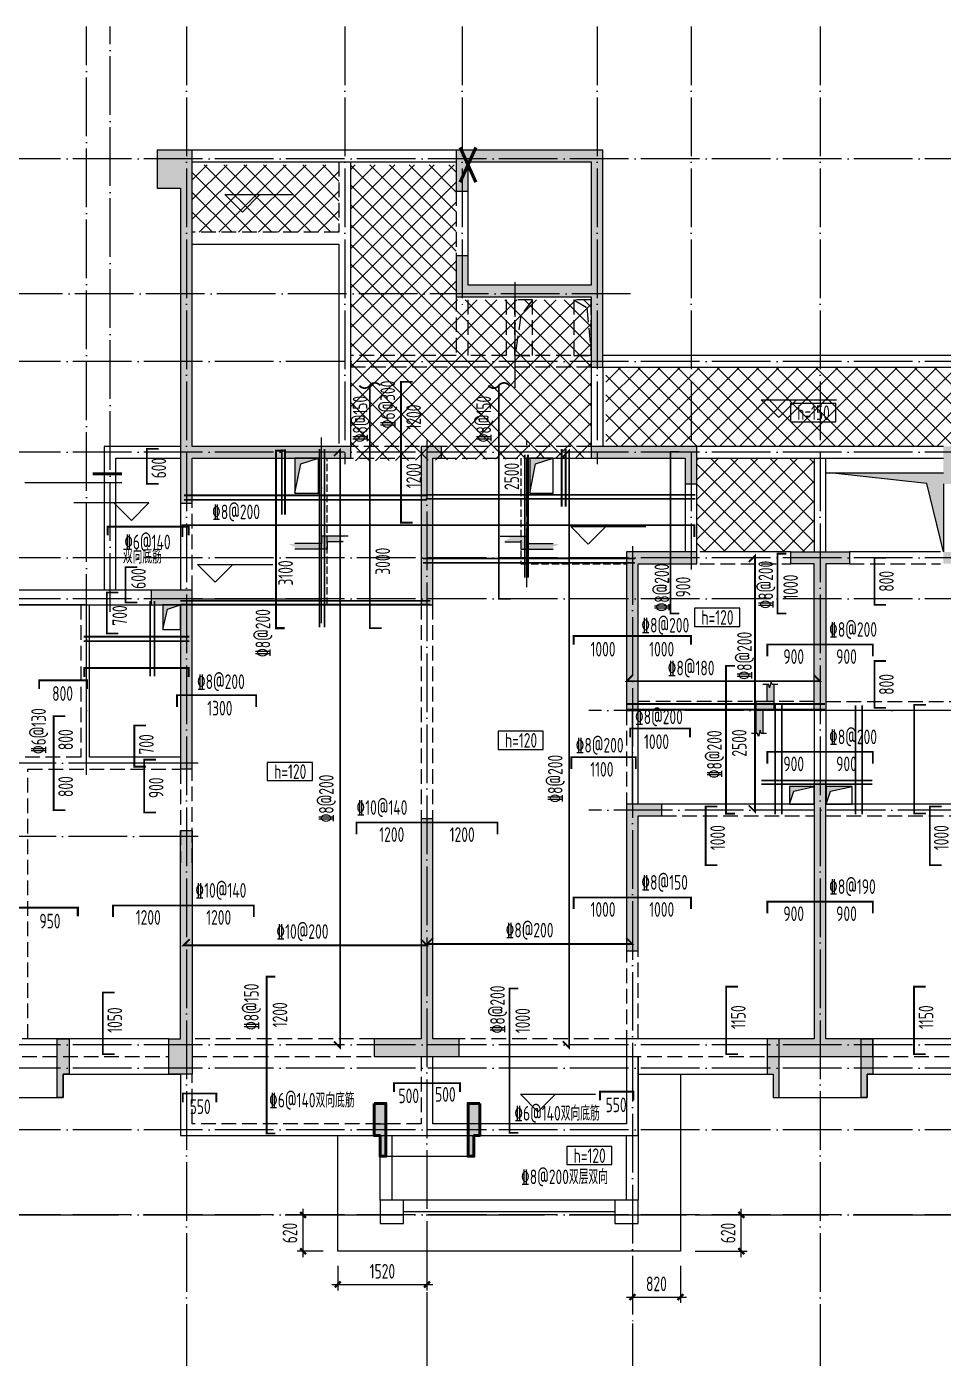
# Model space of a CAD drawing. Extents: x 5874492 to 7194610, y -939842 to -279257.
# Drawn here: x 6594531 to 6610154, y -679740 to -657037 of the extents above; entities that cross this region are included whole.
import ezdxf
from ezdxf.enums import TextEntityAlignment as Align

# ---------------------------------------------------------------- set-up
doc = ezdxf.new("R2010")
doc.units = 0
doc.header["$LTSCALE"] = 1000
doc.linetypes.add('DASH', pattern=[0.35, 0.25, -0.1])
doc.linetypes.add('DOTE', pattern=[2.42, 2, -0.2, 0.02, -0.2])
for name, color, linetype, lineweight in [('A-墙体', 140, 'Continuous', 50), ('A-大样-填充', 8, 'Continuous', 9), ('A-平面-饰线', 11, 'Continuous', 15), ('A-标注-轴号', 3, 'Continuous', 15), ('A-轴线-塔楼', 1, 'DOTE', 9), ('A-轴线-隔墙', 41, 'DOTE', 9), ('S-基础-DQ', 6, 'Continuous', 20), ('S-墙柱-COLU', 50, 'Continuous', 20), ('S-墙柱-HATCH', 251, 'Continuous', 20), ('S-墙柱-WALL', 6, 'Continuous', 20), ('S-大样-DIM', 3, 'Continuous', 20), ('S-大样-HATCH', 251, 'Continuous', 20), ('S-大样-实线', 2, 'Continuous', 20), ('S-板-BEAM', 4, 'DASH', 20), ('S-板-BEAM-CON', 2, 'Continuous', 20), ('S-板-DIM', 3, 'Continuous', 20), ('S-板-大样索引', 3, 'Continuous', 20), ('S-板-板厚', 191, 'Continuous', 20), ('S-板-板面填充', 251, 'Continuous', 20), ('S-板-标高', 3, 'Continuous', 20), ('S-板-楼板正筋', 107, 'Continuous', 20), ('S-板-楼板正筋文字', 107, 'Continuous', 20), ('S-板-楼板负筋', 1, 'Continuous', 20), ('S-板-楼板负筋文字', 7, 'Continuous', 20), ('S-板-洞口边线', 211, 'Continuous', 20), ('S-轴网-轴线', 1, 'DOTE', 9), ('S-通用-THIN', 7, 'Continuous', 20)]:
    doc.layers.add(name, color=color, linetype=linetype, lineweight=lineweight)
doc.layers.add('BWPLAN', color=120, linetype='Continuous', plot=False)
doc.layers.add('HOLE', color=5, linetype='Continuous')
doc.layers.add('HOLE_HATCH', color=9, linetype='Continuous')
doc.styles.add('BW_Plan', font='romant.shx', dxfattribs={"width": 0.7, "bigfont": 'hztxt.shx'})
doc.styles.add('BW_PLANX', font='simplex.shx', dxfattribs={"bigfont": 'hztxt.shx'})
doc.styles.add('BW_Rein', font='tssdeng.shx', dxfattribs={"width": 0.7, "bigfont": 'hztxt.shx'})
doc.styles.add('TSSD_Dimension', font='tssdeng.shx', dxfattribs={"width": 0.7, "bigfont": 'tssdchn.shx'})
doc.styles.add('TSSD_Rein', font='tssdeng.shx', dxfattribs={"width": 0.7, "bigfont": 'hztxt.shx'})
doc.styles.add('样式 1', font='tssdeng.shx', dxfattribs={"width": 0.7, "bigfont": 'tssdchn.shx'})
doc.dimstyles.new('TSSD_100_100$0', dxfattribs={"dimtxt": 250, "dimasz": 100, "dimexe": 100, "dimexo": 250, "dimgap": 100, "dimtad": 1, "dimdec": 0, "dimzin": 0, "dimdsep": 46, "dimtxsty": 'TSSD_Dimension', "dimblk": 'ARCHTICK', "dimcen": 0, "dimdle": 100, "dimclrd": 256, "dimclre": 256, "dimclrt": 7, "dimadec": 0, "dimazin": 0, "dimtfac": 1, "dimtdec": 0, "dimtix": 1, "dimtmove": 2, "dimatfit": 3, "dimldrblk": 'ARCHTICK', "dimfxl": 0, "dimtolj": 1, "dimtzin": 0, "dimlwd": -1, "dimarcsym": 0})

# ---------------------------------------------------------------- blocks, each defined once
blk = doc.blocks.new('BWPG_0427095648', base_point=(6599691, -1417454))
at = {"layer": 'S-大样-DIM', "color": 0, "style": 'BW_Plan', "width": 0.75}
blk.add_attdef('KEYNAME', text='', height=594, dxfattribs=at).set_placement((6572030, -1399426), align=Align.RIGHT)
at = {"layer": 'S-大样-DIM', "color": 0, "style": 'BW_Plan', "width": 0.75, "flags": 1}
for tag, p in [('LEFTTOP', (6572030, -1399426)), ('RIGHTTOP', (6656130, -1399426)), ('LEFTBOTTOM', (6572030, -1458826)), ('RIGHTBOTTOM', (6656130, -1458826))]:
    blk.add_attdef(tag, p, '', height=594, dxfattribs=at)
at = {"layer": 'S-大样-DIM', "color": 0, "style": 'BW_Plan', "width": 0.75}
for tag, p in [('TAG1', (6656130, -1399426)), ('NAME', (6572030, -1459618))]:
    blk.add_attdef(tag, p, '', height=594, dxfattribs=at)
at = {"layer": 'S-大样-DIM', "color": 0, "style": 'BW_PLANX', "width": 0.75}
blk.add_attdef('FOCUS', text='', height=594, dxfattribs=at).set_placement((6599691, -1417454), align=Align.MIDDLE_CENTER)
at = {"layer": 'S-大样-DIM', "color": 0, "style": 'BW_Plan', "width": 0.75}
blk.add_attdef('TAG3', text='', height=594, dxfattribs=at).set_placement((6572030, -1458826), align=Align.TOP_RIGHT)
blk.add_attdef('TAG2', text='', height=594, dxfattribs=at).set_placement((6656130, -1458826), align=Align.TOP_LEFT)
blk = doc.blocks.new('ZHOUWANG3')
at = {"layer": 'A-标注-轴号'}
for p, q in [((94752, 226834), (94752, 222834)), ((98852, 226834), (98852, 222834)), ((102352, 226834), (102352, 222834)), ((105552, 226834), (105552, 222834))]:
    blk.add_line(p, q, dxfattribs=at)
at = {"layer": 'A-轴线-塔楼', "linetype": 'DOTE', "ltscale": 0.5}
for p, q in [((94752, 248942), (94752, 226834)), ((97452, 248942), (97452, 241486)), ((99452, 248942), (99452, 244136)), ((101752, 248942), (101752, 241486)), ((103352, 248942), (103352, 239686)), ((105552, 248942), (105552, 226834)), ((139798, 246686), (85362, 246686)), ((102322, 244386), (85362, 244386)), ((139798, 243236), (85362, 243236)), ((98852, 241886), (98852, 226834)), ((139798, 241686), (85362, 241686)), ((102352, 240086), (102352, 226834)), ((139798, 239886), (85362, 239886)), ((139798, 239186), (85362, 239186)), ((122394, 235586), (101608, 235586)), ((139798, 231586), (85362, 231586)), ((139798, 228686), (85362, 228686))]:
    blk.add_line(p, q, dxfattribs=at)
at = {"layer": 'A-轴线-隔墙', "ltscale": 0.5}
for p, q in [((93052, 236186), (93052, 248942)), ((93452, 238966), (93452, 248942)), ((100352, 242784), (100352, 244586)), ((97052, 238770), (97052, 241936)), ((100552, 239386), (100552, 241886)), ((122394, 237286), (101608, 237286)), ((94952, 236386), (85362, 236386)), ((94952, 235136), (85362, 235136)), ((139798, 231186), (85362, 231186)), ((139798, 230136), (85362, 230136))]:
    blk.add_line(p, q, dxfattribs=at)
blk = doc.blocks.new('sgfjhgfjhgkjhk')
at = {"layer": 'S-板-大样索引', "color": 1}
blk.add_line((6486817, -1422874), (6485160, -1422874), dxfattribs=at)
at = {"layer": 'S-板-大样索引', "color": 1, "const_width": 50}
blk.add_lwpolyline([(6486817, -1422724), (6486317, -1422724)], dxfattribs=at)
blk = doc.blocks.new('_ArchTick')
at = {"color": 0, "linetype": 'ByBlock', "const_width": 0.4}
blk.add_lwpolyline([(-0.5, -0.5), (0.5, 0.5)], dxfattribs=at)
blk = doc.blocks.new('*D2353')
at = {"layer": 'Defpoints', "color": 0, "transparency": 16777216}
for p in [(6599243, -677293), (6599834, -677293), (6599834, -677913)]:
    blk.add_point(p, dxfattribs=at)
at = {"layer": 'S-板-DIM', "transparency": 16777216}
blk.add_line((6599243, -678013), (6599243, -677193), dxfattribs=at)
at = {"layer": 'S-板-DIM', "lineweight": -2, "transparency": 16777216}
for p, q in [((6599584, -677293), (6599143, -677293)), ((6599584, -677913), (6599143, -677913))]:
    blk.add_line(p, q, dxfattribs=at)
at = {"layer": 'S-板-DIM', "transparency": 16777216, "xscale": 100, "yscale": 100, "zscale": 100}
for p, rotation in [((6599243, -677293), 90), ((6599243, -677913), 270)]:
    blk.add_blockref('_ArchTick', p, dxfattribs=dict(at, rotation=rotation))
at = {"layer": 'S-板-DIM', "color": 7, "transparency": 16777216, "insert": (6599018, -677603), "char_height": 250, "attachment_point": 5, "rotation": 90, "style": 'TSSD_Dimension'}
blk.add_mtext('\\A1;620', dxfattribs=at)
blk = doc.blocks.new('*D2354')
at = {"layer": 'Defpoints', "color": 0, "transparency": 16777216}
for p in [(6599834, -677913), (6601354, -677913), (6601354, -678480)]:
    blk.add_point(p, dxfattribs=at)
at = {"layer": 'S-板-DIM', "lineweight": -2, "transparency": 16777216}
for p, q in [((6599834, -678163), (6599834, -678580)), ((6601354, -678163), (6601354, -678580))]:
    blk.add_line(p, q, dxfattribs=at)
at = {"layer": 'S-板-DIM', "transparency": 16777216}
blk.add_line((6599734, -678480), (6601454, -678480), dxfattribs=at)
at = {"layer": 'S-板-DIM', "transparency": 16777216, "xscale": 100, "yscale": 100, "zscale": 100, "rotation": 180}
blk.add_blockref('_ArchTick', (6599834, -678480), dxfattribs=at)
at = {"layer": 'S-板-DIM', "transparency": 16777216, "xscale": 100, "yscale": 100, "zscale": 100}
blk.add_blockref('_ArchTick', (6601354, -678480), dxfattribs=at)
at = {"layer": 'S-板-DIM', "color": 7, "transparency": 16777216, "insert": (6600594, -678255), "char_height": 250, "attachment_point": 5, "style": 'TSSD_Dimension'}
blk.add_mtext('\\A1;1520', dxfattribs=at)
blk = doc.blocks.new('*D2355')
at = {"layer": 'Defpoints', "color": 0, "transparency": 16777216}
for p in [(6604854, -677913), (6605674, -677913), (6605674, -678694)]:
    blk.add_point(p, dxfattribs=at)
at = {"layer": 'S-板-DIM', "lineweight": -2, "transparency": 16777216}
for p, q in [((6604854, -678163), (6604854, -678794)), ((6605674, -678163), (6605674, -678794))]:
    blk.add_line(p, q, dxfattribs=at)
at = {"layer": 'S-板-DIM', "transparency": 16777216}
blk.add_line((6604754, -678694), (6605774, -678694), dxfattribs=at)
at = {"layer": 'S-板-DIM', "transparency": 16777216, "xscale": 100, "yscale": 100, "zscale": 100, "rotation": 180}
blk.add_blockref('_ArchTick', (6604854, -678694), dxfattribs=at)
at = {"layer": 'S-板-DIM', "transparency": 16777216, "xscale": 100, "yscale": 100, "zscale": 100}
blk.add_blockref('_ArchTick', (6605674, -678694), dxfattribs=at)
at = {"layer": 'S-板-DIM', "color": 7, "transparency": 16777216, "insert": (6605264, -678469), "char_height": 250, "attachment_point": 5, "style": 'TSSD_Dimension'}
blk.add_mtext('\\A1;820', dxfattribs=at)
blk = doc.blocks.new('*D2356')
at = {"layer": 'Defpoints', "color": 0, "transparency": 16777216}
for p in [(6605674, -677293), (6606710, -677293), (6605674, -677913)]:
    blk.add_point(p, dxfattribs=at)
at = {"layer": 'S-板-DIM', "transparency": 16777216}
blk.add_line((6606710, -678013), (6606710, -677193), dxfattribs=at)
at = {"layer": 'S-板-DIM', "lineweight": -2, "transparency": 16777216}
for p, q in [((6605924, -677293), (6606810, -677293)), ((6605924, -677913), (6606810, -677913))]:
    blk.add_line(p, q, dxfattribs=at)
at = {"layer": 'S-板-DIM', "transparency": 16777216, "xscale": 100, "yscale": 100, "zscale": 100}
for p, rotation in [((6606710, -677293), 90), ((6606710, -677913), 270)]:
    blk.add_blockref('_ArchTick', p, dxfattribs=dict(at, rotation=rotation))
at = {"layer": 'S-板-DIM', "color": 7, "transparency": 16777216, "insert": (6606485, -677603), "char_height": 250, "attachment_point": 5, "rotation": 90, "style": 'TSSD_Dimension'}
blk.add_mtext('\\A1;620', dxfattribs=at)
blk = doc.blocks.new('BW-589342417', base_point=(4333675, -394877))
at = {"layer": 'A-大样-填充', "ltscale": 0.5}
h = blk.add_hatch(color=256, dxfattribs=at)
h.dxf.hatch_style = 1
h.paths.add_polyline_path([(4333875, -393977), (4333675, -393977), (4333675, -394877), (4333775, -394877), (4333775, -394527), (4333875, -394527)])
at = {"layer": 'A-墙体'}
blk.add_lwpolyline([(4333875, -393977), (4333675, -393977), (4333675, -394877), (4333775, -394877), (4333775, -394527), (4333875, -394527), (4333875, -393977)], dxfattribs=at)
blk = doc.blocks.new('BW-589341045', base_point=(4332075, -394877))
at = {"layer": 'A-大样-填充', "ltscale": 0.5}
h = blk.add_hatch(color=256, dxfattribs=at)
h.dxf.hatch_style = 1
h.paths.add_polyline_path([(4332075, -393977), (4332275, -393977), (4332275, -394877), (4332175, -394877), (4332175, -394527), (4332075, -394527)])
at = {"layer": 'A-墙体'}
blk.add_lwpolyline([(4332075, -393977), (4332275, -393977), (4332275, -394877), (4332175, -394877), (4332175, -394527), (4332075, -394527), (4332075, -393977)], dxfattribs=at)
blk = doc.blocks.new('BW-525078071', base_point=(4324908, -588234))
at = {"layer": 'S-板-洞口边线', "linetype": 'DASH'}
for points in [[(4324908, -587234), (4324908, -588184), (4325208, -588184), (4325208, -587234), (4324908, -587234)], [(4325208, -587234), (4325008, -587502), (4324908, -588184)], [(4325908, -587234), (4325908, -588184), (4326208, -588184), (4326208, -587234), (4325908, -587234)], [(4325908, -587234), (4326133, -587368), (4326208, -588184)], [(4338158, -587534), (4338158, -588334), (4338458, -588334), (4338458, -587534), (4338158, -587534)], [(4338458, -587534), (4338258, -587802), (4338158, -588334)], [(4339158, -587534), (4339158, -588334), (4339458, -588334), (4339458, -587534), (4339158, -587534)], [(4339158, -587534), (4339383, -587668), (4339458, -588334)], [(4346408, -587484), (4346408, -588184), (4346708, -588184), (4346708, -587484), (4346408, -587484)], [(4346708, -587484), (4346508, -587752), (4346408, -588184)], [(4347408, -587484), (4347408, -588184), (4347708, -588184), (4347708, -587484), (4347408, -587484)], [(4347408, -587484), (4347633, -587618), (4347708, -588184)]]:
    blk.add_lwpolyline(points, dxfattribs=at)
blk = doc.blocks.new('BW-510431574', base_point=(4321592, -669833))
at = {"layer": 'S-大样-HATCH'}
h = blk.add_hatch(color=256, dxfattribs=at)
h.dxf.hatch_style = 1
h.paths.add_polyline_path([(4321592, -669283), (4321792, -669283), (4321792, -669833), (4321692, -669833), (4321692, -669483), (4321592, -669483)])
at = {"layer": 'S-大样-实线'}
blk.add_lwpolyline([(4321592, -669283), (4321792, -669283), (4321792, -669833), (4321692, -669833), (4321692, -669483), (4321592, -669483), (4321592, -669283)], dxfattribs=at)
blk = doc.blocks.new('新块')
at = {"layer": 'S-基础-DQ'}
h = blk.add_hatch(color=8, dxfattribs=at)
h.dxf.hatch_style = 1
h.paths.add_polyline_path([(100, 25), (371, 25), (371, 54), (266, 91), (455, 125), (0, 125), (0, 0), (-451, 0), (-556, -19), (-451, -56), (-451, -100), (100, -100)])
for points in [[(455, 125), (0, 125), (0, 0), (-451, 0)], [(371, 25), (100, 25), (100, -100), (-451, -100)]]:
    blk.add_lwpolyline(points, dxfattribs=at)
blk = doc.blocks.new('20191023.11405152')
at = {"layer": 'S-大样-HATCH'}
h = blk.add_hatch(color=256, dxfattribs=at)
h.dxf.hatch_style = 1
h.paths.add_polyline_path([(-100, 0), (0, 0), (0, -400), (100, -400), (100, 600), (-100, 600)])
at = {"layer": 'S-大样-实线'}
blk.add_lwpolyline([(-100, 0), (0, 0), (0, -400), (100, -400), (100, 600), (-100, 600)], close=True, dxfattribs=at)
blk = doc.blocks.new('BW-11249575', base_point=(4312308, -603454))
at = {"layer": 'S-板-板面填充'}
h = blk.add_hatch(color=256, dxfattribs=at)
h.dxf.hatch_style = 1
h.paths.add_polyline_path([(4330276, -590184), (4332226, -590184), (4332208, -591534), (4331926, -590369)])
h = blk.add_hatch(color=256, dxfattribs=at)
h.dxf.hatch_style = 1
h.paths.add_polyline_path([(4329231, -593793), (4329246, -593848), (4329276, -593738), (4329291, -593793), (4329321, -593793), (4329321, -594233), (4329131, -594233), (4329131, -594628), (4329101, -594628), (4329086, -594573), (4329056, -594678), (4329041, -594628), (4329011, -594628), (4329011, -594083), (4329201, -594083), (4329201, -593793)])
at = {"layer": 'A-平面-饰线'}
for p, q in [((4317208, -600434), (4319208, -600434)), ((4317208, -600834), (4317208, -600434)), ((4319208, -600434), (4319208, -601484)), ((4327008, -600434), (4329308, -600434)), ((4327008, -601484), (4327008, -600434)), ((4329308, -600434), (4329308, -600834)), ((4330908, -600434), (4333208, -600434)), ((4330908, -600834), (4330908, -600434)), ((4315708, -600834), (4317108, -600834)), ((4317108, -600834), (4317208, -600834)), ((4329308, -600834), (4329408, -600834)), ((4329408, -600834), (4330808, -600834)), ((4330808, -600834), (4330908, -600834)), ((4319208, -601484), (4322608, -601484)), ((4322608, -601484), (4322608, -601834)), ((4324208, -601484), (4327008, -601484)), ((4324208, -601834), (4324208, -601484)), ((4322608, -601834), (4324208, -601834))]:
    blk.add_line(p, q, dxfattribs=at)
for points in [[(4330208, -590184), (4332208, -590184)], [(4327728, -600434), (4327728, -603454), (4321888, -603454), (4321888, -601484)]]:
    blk.add_lwpolyline(points, dxfattribs=at)
at = {"layer": 'S-基础-DQ'}
blk.add_line((4325108, -589934), (4326208, -589934), dxfattribs=at)
at = {"layer": 'S-基础-DQ', "linetype": 'DASH', "ltscale": 0.5}
for points in [[(4319408, -592434), (4321708, -592434), (4321708, -589934)], [(4325008, -589934), (4325008, -591734), (4326808, -591734)]]:
    blk.add_lwpolyline(points, dxfattribs=at)
at = {"layer": 'S-基础-DQ', "ltscale": 0.5}
for points in [[(4319408, -592334), (4321608, -592334), (4321608, -589934)], [(4325108, -589934), (4325108, -591634), (4326808, -591634)], [(4319108, -595134), (4317608, -595134), (4317608, -592434)], [(4319108, -595134), (4317608, -595134), (4317608, -592434)], [(4326908, -595834), (4326908, -594234)], [(4326908, -595834), (4326908, -594234)]]:
    blk.add_lwpolyline(points, dxfattribs=at)
at = {"layer": 'S-墙柱-COLU'}
for points in [[(4323008, -602584), (4322608, -602584), (4322608, -602984), (4323008, -602984)], [(4327008, -602584), (4326608, -602584), (4326608, -602984), (4327008, -602984)]]:
    blk.add_lwpolyline(points, close=True, dxfattribs=at)
at = {"layer": 'S-板-BEAM'}
for p, q in [((4321908, -584884), (4321908, -586084)), ((4323908, -585384), (4323908, -586484)), ((4321908, -586084), (4319408, -586084)), ((4323908, -587184), (4323908, -588184)), ((4324108, -588184), (4324108, -587184)), ((4324758, -587234), (4324758, -588184)), ((4324908, -588184), (4324908, -587234)), ((4323908, -588184), (4322108, -588184)), ((4324758, -588184), (4324108, -588184)), ((4326208, -588184), (4324908, -588184)), ((4326208, -588384), (4322108, -588384)), ((4323283, -589734), (4322108, -589734)), ((4326208, -589734), (4323658, -589734)), ((4321558, -589934), (4323283, -589934)), ((4323658, -589934), (4326208, -589934)), ((4319408, -592184), (4319408, -590704)), ((4328058, -591734), (4329608, -591734)), ((4330608, -591734), (4332158, -591734)), ((4317508, -592434), (4317508, -595034)), ((4323308, -592434), (4323308, -596534)), ((4323508, -596534), (4323508, -592434)), ((4330208, -594084), (4333208, -594084)), ((4326808, -594234), (4326808, -595834)), ((4317508, -595034), (4316508, -595034)), ((4316608, -595234), (4319208, -595234)), ((4316608, -599834), (4316608, -595234)), ((4319208, -595234), (4319208, -596834)), ((4319408, -596834), (4319408, -595234)), ((4327408, -596034), (4330008, -596034)), ((4330208, -596034), (4332808, -596034)), ((4326808, -597934), (4326808, -599834)), ((4327008, -599834), (4327008, -597934)), ((4322508, -599834), (4319408, -599834)), ((4326858, -599834), (4323958, -599834)), ((4316508, -600134), (4319008, -600134)), ((4319408, -600134), (4322508, -600134)), ((4323308, -600134), (4323308, -601284)), ((4326808, -600134), (4329208, -600134)), ((4331008, -600134), (4333408, -600134)), ((4319408, -601284), (4319408, -600434)), ((4323308, -601284), (4319408, -601284))]:
    blk.add_line(p, q, dxfattribs=at)
at = {"layer": 'S-板-BEAM-CON'}
for p, q in [((4322008, -584684), (4319408, -584684)), ((4323908, -584684), (4322008, -584684)), ((4319408, -584884), (4322008, -584884)), ((4322008, -584884), (4323908, -584884)), ((4322108, -586184), (4322108, -584884)), ((4324108, -586484), (4324108, -585384)), ((4319408, -586284), (4321908, -586284)), ((4321908, -586284), (4321908, -589684)), ((4322108, -588384), (4322108, -586184)), ((4333958, -588184), (4326408, -588184)), ((4322108, -589734), (4322108, -588384)), ((4326208, -588384), (4326208, -589734)), ((4326408, -589734), (4326408, -588384)), ((4326408, -588384), (4333958, -588384)), ((4319208, -589734), (4317908, -589734)), ((4317908, -589734), (4317908, -592184)), ((4332208, -589734), (4328008, -589734)), ((4318108, -589934), (4319208, -589934)), ((4318108, -592184), (4318108, -589934)), ((4328008, -589934), (4330208, -589934)), ((4330008, -589934), (4330008, -591534)), ((4330208, -591534), (4330208, -589934)), ((4330208, -589934), (4332208, -589934)), ((4327808, -590374), (4327808, -591534)), ((4328008, -591534), (4328008, -590374)), ((4332208, -590374), (4332208, -591534)), ((4319208, -590704), (4319208, -592184)), ((4329608, -591534), (4328058, -591534)), ((4332158, -591534), (4330608, -591534)), ((4317583, -592184), (4314883, -592184)), ((4318008, -592184), (4317583, -592184)), ((4318708, -592184), (4318008, -592184)), ((4317583, -592434), (4314883, -592434)), ((4314883, -592434), (4317583, -592434)), ((4317583, -592434), (4318008, -592434)), ((4317658, -595034), (4317658, -592434)), ((4318008, -592434), (4318708, -592434)), ((4327008, -595834), (4327008, -594234)), ((4330008, -594234), (4330008, -595834)), ((4330208, -594234), (4330208, -595834)), ((4333208, -594234), (4330208, -594234)), ((4319208, -595034), (4317658, -595034)), ((4330008, -595834), (4327408, -595834)), ((4332808, -595834), (4330208, -595834)), ((4319008, -599834), (4316508, -599834)), ((4326808, -599834), (4326808, -601284)), ((4329208, -599834), (4326808, -599834)), ((4333408, -599834), (4331008, -599834)), ((4323508, -601284), (4323508, -600134)), ((4323958, -600134), (4326808, -600134)), ((4327008, -601484), (4327008, -600134)), ((4327008, -600134), (4327008, -602584)), ((4319208, -600434), (4319208, -601484)), ((4326808, -601284), (4323508, -601284)), ((4319208, -601484), (4323408, -601484)), ((4322608, -602584), (4322608, -601484)), ((4322808, -601484), (4322808, -602584)), ((4323408, -601484), (4327008, -601484)), ((4326808, -602584), (4326808, -601484)), ((4326608, -602584), (4323008, -602584)), ((4326608, -602784), (4323008, -602784))]:
    blk.add_line(p, q, dxfattribs=at)
at = {"layer": 'S-板-洞口边线', "linetype": 'DASH'}
blk.add_line((4330008, -594083), (4327008, -594083), dxfattribs=at)
at = {"layer": 'S-板-洞口边线', "ltscale": 0.5}
blk.add_line((4330008, -594233), (4327008, -594233), dxfattribs=at)
at = {"layer": 'S-板-洞口边线'}
for points in [[(4332208, -591534), (4331926, -590369), (4330276, -590184)], [(4329201, -593793), (4329201, -594083), (4329011, -594083), (4329011, -594628)], [(4329321, -593793), (4329321, -594233), (4329131, -594233), (4329131, -594628)]]:
    blk.add_lwpolyline(points, dxfattribs=at)
at = {"layer": 'S-通用-THIN', "flags": 128}
for points in [[(4329386, -593793), (4329291, -593793), (4329276, -593738), (4329246, -593848), (4329231, -593793), (4329131, -593793)], [(4329196, -594628), (4329101, -594628), (4329086, -594573), (4329056, -594678), (4329041, -594628), (4328941, -594628)]]:
    blk.add_lwpolyline(points, dxfattribs=at)
at = {"layer": 'A-平面-饰线'}
for name, p in [('BW-525078071', (4324908, -588234)), ('BW-589341045', (4322508, -601834)), ('BW-589342417', (4324108, -601834))]:
    blk.add_blockref(name, p, dxfattribs=at)
at = {"layer": 'S-基础-DQ'}
blk.add_blockref('新块', (4321608, -591388), dxfattribs=at)
blk.add_blockref('新块', (4321608, -591388), dxfattribs=at)
at = {"layer": 'S-基础-DQ', "xscale": -1}
blk.add_blockref('新块', (4325108, -591388), dxfattribs=at)
at = {"layer": 'S-大样-实线', "xscale": -1}
for p in [(4317208, -600434), (4330908, -600434)]:
    blk.add_blockref('20191023.11405152', p, dxfattribs=at)
at = {"layer": 'S-大样-实线'}
blk.add_blockref('20191023.11405152', (4329308, -600434), dxfattribs=at)
at = {"layer": 'S-板-BEAM-CON'}
blk.add_blockref('BW-510431574', (4322508, -601834), dxfattribs=at)
at = {"layer": 'S-板-BEAM-CON', "xscale": -1}
blk.add_blockref('BW-510431574', (4324308, -601834), dxfattribs=at)
blk = doc.blocks.new('safhgfjhgfj')
at = {"layer": 'S-墙柱-HATCH', "ltscale": 0.2}
h = blk.add_hatch(color=256, dxfattribs=at)
h.paths.add_polyline_path([(6336110, -688648), (6336110, -694018), (6335910, -694018), (6335910, -693248), (6333210, -693248), (6333210, -693048), (6333310, -693048), (6335910, -693048), (6335910, -687998), (6336510, -687998), (6336510, -688648)])
h.paths.add_polyline_path([(6312710, -703448), (6312710, -703148), (6311910, -703148), (6311910, -698748), (6311710, -698748), (6311710, -703148), (6310910, -703148), (6310910, -703448)])
h.paths.add_polyline_path([(6311910, -697548), (6311710, -697548), (6311710, -695048), (6311310, -695048), (6311310, -694848), (6312310, -694848), (6312310, -695048), (6311910, -695048)])
h.paths.add_polyline_path([(6325110, -697548), (6325310, -697548), (6325310, -695048), (6325710, -695048), (6325710, -694848), (6324710, -694848), (6324710, -695048), (6325110, -695048)])
h.paths.add_polyline_path([(6324310, -703448), (6324310, -703148), (6325110, -703148), (6325110, -698748), (6325310, -698748), (6325310, -703148), (6326110, -703148), (6326110, -703448)])
h.paths.add_polyline_path([(6331360, -703448), (6331360, -703148), (6331810, -703148), (6331810, -699398), (6332010, -699398), (6332010, -703148), (6332810, -703148), (6332810, -703448)])
h.paths.add_polyline_path([(6332010, -695748), (6331810, -695748), (6331810, -693248), (6331660, -693248), (6331660, -693048), (6332010, -693048)])
h.paths.add_polyline_path([(6336310, -703148), (6336110, -703148), (6336110, -699598), (6335910, -699598), (6335910, -703748), (6336310, -703748)])
h.paths.add_polyline_path([(6336610, -695748), (6336110, -695748), (6336110, -698548), (6335910, -698548), (6335910, -695498), (6336610, -695498)])
h.paths.add_polyline_path([(6319410, -703448), (6319410, -703148), (6318610, -703148), (6318610, -699398), (6318410, -699398), (6318410, -703148), (6317610, -703148), (6317610, -703448)])
h.paths.add_polyline_path([(6318410, -695748), (6318610, -695748), (6318610, -693248), (6318960, -693248), (6318960, -693048), (6318060, -693048), (6318060, -693248), (6318410, -693248)])
h.paths.add_polyline_path([(6307910, -693048), (6307910, -693248), (6309510, -693248), (6309510, -693688), (6309710, -693688), (6309710, -693048)])
h.paths.add_polyline_path([(6314110, -693248), (6315860, -693248), (6315860, -693048), (6313910, -693048), (6313910, -693688), (6314110, -693688)])
h.paths.add_polyline_path([(6322910, -693248), (6321160, -693248), (6321160, -693048), (6323110, -693048), (6323110, -693688), (6322910, -693688)])
h.paths.add_polyline_path([(6329135, -693048), (6329135, -693248), (6327510, -693248), (6327510, -693688), (6327310, -693688), (6327310, -693048)])
h.paths.add_polyline_path([(6321360, -691748), (6321360, -690648), (6319760, -690648), (6319760, -688348), (6317260, -688348), (6317260, -690648), (6315660, -690648), (6315660, -691748), (6315860, -691748), (6315860, -690848), (6317960, -690848), (6317960, -690648), (6317460, -690648), (6317460, -688548), (6319560, -688548), (6319560, -690648), (6319060, -690648), (6319060, -690848), (6321160, -690848), (6321160, -691748)])
h.paths.add_polyline_path([(6307910, -690498), (6307910, -691698), (6308110, -691698), (6308110, -687998), (6305610, -687998), (6305610, -688698), (6305810, -688698), (6305810, -688198), (6307910, -688198), (6307910, -690298), (6305810, -690298), (6305810, -689798), (6305610, -689798), (6305610, -690498)])
h.paths.add_polyline_path([(6300910, -688648), (6300910, -694018), (6301110, -694018), (6301110, -693248), (6303810, -693248), (6303810, -693048), (6303710, -693048), (6301110, -693048), (6301110, -687998), (6300510, -687998), (6300510, -688648)])
h.paths.add_polyline_path([(6313910, -695048), (6314910, -695048), (6314910, -697548), (6315110, -697548), (6315110, -694848), (6313910, -694848)])
h.paths.add_polyline_path([(6300410, -695748), (6300910, -695748), (6300910, -698548), (6301110, -698548), (6301110, -695498), (6300410, -695498)])
h.paths.add_polyline_path([(6295310, -703148), (6295060, -703148), (6295060, -695748), (6295900, -695748), (6295900, -695498), (6294810, -695498), (6294810, -703748), (6295310, -703748)])
h.paths.add_polyline_path([(6305660, -703448), (6305660, -703148), (6305210, -703148), (6305210, -699398), (6305010, -699398), (6305010, -703148), (6304210, -703148), (6304210, -703448)])
h.paths.add_polyline_path([(6315110, -701648), (6315110, -699148), (6314510, -699148), (6314510, -699348), (6314910, -699348), (6314910, -701648)])
h.paths.add_polyline_path([(6308710, -699348), (6309110, -699348), (6309110, -699148), (6308510, -699148), (6308510, -701648), (6308710, -701648)])
h.paths.add_polyline_path([(6308710, -695048), (6309710, -695048), (6309710, -694848), (6308510, -694848), (6308510, -697548), (6308710, -697548)])
h.paths.add_polyline_path([(6305010, -695748), (6305210, -695748), (6305210, -693248), (6305360, -693248), (6305360, -693048), (6305010, -693048)])
h.paths.add_polyline_path([(6328110, -690798), (6330810, -690798), (6330810, -690148), (6330610, -690148), (6330610, -690598), (6328110, -690598), (6328110, -688598), (6330610, -688598), (6330610, -689048), (6330810, -689048), (6330810, -687998), (6330310, -687998), (6330310, -688398), (6327910, -688398), (6327910, -691698), (6328110, -691698)])
h.paths.add_polyline_path([(6323110, -695048), (6322110, -695048), (6322110, -697548), (6321910, -697548), (6321910, -694848), (6323110, -694848)])
h.paths.add_polyline_path([(6341710, -703148), (6341960, -703148), (6341960, -695748), (6341120, -695748), (6341120, -695498), (6342210, -695498), (6342210, -703748), (6341710, -703748)])
h.paths.add_polyline_path([(6321910, -701648), (6321910, -699148), (6322510, -699148), (6322510, -699348), (6322110, -699348), (6322110, -701648)])
h.paths.add_polyline_path([(6328310, -699348), (6327910, -699348), (6327910, -699148), (6328510, -699148), (6328510, -701648), (6328310, -701648)])
h.paths.add_polyline_path([(6328310, -695048), (6327310, -695048), (6327310, -694848), (6328510, -694848), (6328510, -697548), (6328310, -697548)])
h.paths.add_polyline_path([(6300710, -703148), (6300910, -703148), (6300910, -699598), (6301110, -699598), (6301110, -703748), (6300710, -703748)])
at = {"layer": 'S-墙柱-WALL'}
for points in [[(6300910, -688648), (6300910, -694018), (6301110, -694018), (6301110, -693248), (6303810, -693248), (6303810, -693048), (6303710, -693048), (6303710, -693048), (6301110, -693048), (6301110, -687998), (6300510, -687998), (6300510, -688648)], [(6307910, -690498), (6307910, -691698), (6308110, -691698), (6308110, -687998), (6305610, -687998), (6305610, -688698), (6305810, -688698), (6305810, -688198), (6307910, -688198), (6307910, -690298), (6305810, -690298), (6305810, -689798), (6305610, -689798), (6305610, -690498)], [(6305010, -695748), (6305210, -695748), (6305210, -693248), (6305360, -693248), (6305360, -693048), (6305010, -693048)], [(6307910, -693048), (6307910, -693248), (6309510, -693248), (6309510, -693688), (6309710, -693688), (6309710, -693048)], [(6308710, -695048), (6309710, -695048), (6309710, -694848), (6308510, -694848), (6308510, -697548), (6308710, -697548)], [(6311910, -697548), (6311710, -697548), (6311710, -695048), (6311310, -695048), (6311310, -694848), (6312310, -694848), (6312310, -695048), (6311910, -695048)], [(6300410, -695748), (6300910, -695748), (6300910, -698548), (6301110, -698548), (6301110, -695498), (6300410, -695498)], [(6312710, -703448), (6312710, -703148), (6311910, -703148), (6311910, -698748), (6311710, -698748), (6311710, -703148), (6310910, -703148), (6310910, -703448)], [(6308710, -699348), (6309110, -699348), (6309110, -699148), (6308510, -699148), (6308510, -701648), (6308710, -701648)], [(6305660, -703448), (6305660, -703148), (6305210, -703148), (6305210, -699398), (6305010, -699398), (6305010, -703148), (6304210, -703148), (6304210, -703448)], [(6300710, -703148), (6300910, -703148), (6300910, -699598), (6301110, -699598), (6301110, -703748), (6300710, -703748)]]:
    blk.add_lwpolyline(points, close=True, dxfattribs=at)
blk = doc.blocks.new('sgjhfgjhgj')
at = {"layer": 'HOLE_HATCH', "ltscale": 0.5}
for points in [[(268519, 605212), (268919, 605212), (268619, 605112), (268519, 604612)], [(272519, 605212), (272919, 605212), (272619, 605112), (272519, 604612)], [(266269, 602712), (266569, 602712), (266344, 602637), (266269, 602292)], [(276948, 599612), (277368, 599612), (277023, 599537), (276948, 599312)], [(277569, 599612), (278014, 599612), (277644, 599537), (277569, 599312)]]:
    blk.add_hatch(color=256, dxfattribs=at).paths.add_polyline_path(points)
at = {"layer": 'HOLE', "ltscale": 0.5}
for points in [[(268519, 604612), (268919, 604612), (268919, 605212), (268519, 605212)], [(272519, 604612), (272919, 604612), (272919, 605212), (272519, 605212)], [(266269, 602292), (266569, 602292), (266569, 602712), (266269, 602712)], [(276948, 599312), (277368, 599312), (277368, 599612), (276948, 599612)], [(277569, 599312), (278014, 599312), (278014, 599612), (277569, 599612)]]:
    blk.add_lwpolyline(points, close=True, dxfattribs=at)
for points in [[(268519, 604612), (268619, 605112), (268919, 605212)], [(272519, 604612), (272619, 605112), (272919, 605212)], [(266269, 602292), (266344, 602637), (266569, 602712)], [(276948, 599312), (277023, 599537), (277368, 599612)], [(277569, 599312), (277644, 599537), (278014, 599612)]]:
    blk.add_lwpolyline(points, dxfattribs=at)

msp = doc.modelspace()

# ---------------------------------------------------------------- hatches: boundary and pattern name
at = {"layer": 'S-板-板面填充'}
h = msp.add_hatch(dxfattribs=at)
h.set_pattern_fill('ANSI37', color=256, scale=150, style=0)
h.set_pattern_definition([(45, (2270895.6, -8462.8), (-168.379802, 168.379802), []), (135, (2270895.6, -8462.8), (-168.379802, -168.379802), [])])
h.paths.add_polyline_path([(6597353.7, -659392.7), (6599853.7, -659392.7), (6599853.7, -660542.7), (6597353.7, -660542.7)])
h = msp.add_hatch(dxfattribs=at)
h.set_pattern_fill('ANSI37', color=256, scale=150, style=0)
h.set_pattern_definition([(45, (2277945.6, -6628.72), (-168.379802, 168.379802), []), (135, (2277945.6, -6628.72), (-168.379802, -168.379802), [])])
h.paths.add_polyline_path([(6604153.7, -661692.7), (6601853.7, -661692.7), (6601853.7, -659392.7), (6600053.7, -659392.7), (6600053.7, -664442.7), (6604153.7, -664392.7)])
h = msp.add_hatch(dxfattribs=at)
h.set_pattern_fill('ANSI37', color=256, scale=150, style=0)
h.set_pattern_definition([(45, (6612103.73, -662692.72), (-168.38, 168.38), []), (135, (6612103.73, -662692.72), (-168.38, -168.38), [])])
h.paths.add_polyline_path([(6617403.7, -661992.7), (6612103.7, -661992.7), (6612103.7, -664392.7), (6608153.7, -664392.7), (6608153.7, -664392.7), (6619153.7, -664392.7), (6619153.7, -664192.7), (6617403.7, -664192.7)])
h = msp.add_hatch(dxfattribs=at)
h.set_pattern_fill('ANSI37', color=256, scale=150, style=0)
h.set_pattern_definition([(45, (2277945.6, -11912.8), (-168.379802, 168.379802), []), (135, (2277945.6, -11912.8), (-168.379802, -168.379802), [])])
h.paths.add_polyline_path([(6604403.7, -662842.7), (6611903.7, -662842.7), (6611903.7, -664192.7), (6604403.7, -664192.7)])
h = msp.add_hatch(dxfattribs=at)
h.set_pattern_fill('ANSI37', color=256, scale=150, style=0)
h.set_pattern_definition([(45, (2277210.1, -74459.2), (-168.379802, 168.379802), []), (135, (2277210.1, -74459.2), (-168.379802, -168.379802), [])])
h.paths.add_polyline_path([(6605953.7, -664392.7), (6607953.7, -664392.7), (6607953.7, -665992.7), (6605953.7, -665992.7)])

# ---------------------------------------------------------------- linework, layer by layer
at = {"layer": 'S-板-板厚'}
for points in [[(6608319.9, -663462.1), (6607549.6, -663462.1), (6607549.6, -663772.3), (6608319.9, -663772.3)], [(6606683, -666951.4), (6605912.7, -666951.4), (6605912.7, -667261.6), (6606683, -667261.6)], [(6603336.3, -669047.2), (6602566, -669047.2), (6602566, -669357.5), (6603336.3, -669357.5)], [(6599402.3, -669579.7), (6598632, -669579.7), (6598632, -669890), (6599402.3, -669890)], [(6604505.3, -676126.9), (6603735, -676126.9), (6603735, -676437.1), (6604505.3, -676437.1)]]:
    msp.add_lwpolyline(points, close=True, dxfattribs=at)
at = {"layer": 'S-板-标高'}
for p, q in [((6598207.8, -660199.1), (6597907.8, -659899.1)), ((6597907.8, -659899.1), (6599061.3, -659899.1)), ((6598207.8, -660199.1), (6598507.8, -659899.1)), ((6607349.9, -663698.6), (6607049.9, -663398.6)), ((6607049.9, -663398.6), (6608330.9, -663398.6)), ((6607349.9, -663698.6), (6607649.9, -663398.6)), ((6596616.1, -665154.2), (6595335.1, -665154.2)), ((6596316.1, -665454.2), (6596016.1, -665154.2)), ((6596316.1, -665454.2), (6596616.1, -665154.2)), ((6604102.5, -665859.4), (6603802.5, -665559.4)), ((6603802.5, -665559.4), (6605083.5, -665559.4)), ((6604102.5, -665859.4), (6604402.5, -665559.4)), ((6597744.6, -666505.2), (6597444.6, -666205.2)), ((6597444.6, -666205.2), (6598725.6, -666205.2)), ((6597744.6, -666505.2), (6598044.6, -666205.2)), ((6603245.1, -675536.2), (6602945.1, -675236.2)), ((6602945.1, -675236.2), (6604226.1, -675236.2)), ((6603245.1, -675536.2), (6603545.1, -675236.2))]:
    msp.add_line(p, q, dxfattribs=at)
at = {"layer": 'S-板-楼板正筋', "const_width": 30}
for points in [[(6598879.1, -664240.2), (6598879.1, -665357.2)], [(6598934.6, -664240.2), (6598934.6, -665357.2)], [(6599521.9, -664237.6), (6599521.9, -667278.2)], [(6599608.4, -664237.6), (6599608.4, -667278.2)], [(6599767.9, -674336.7), (6599874, -674442.7), (6599874, -664253), (6599767.9, -664359)], [(6603648.6, -664235.2), (6603648.6, -665222.7)], [(6603669.6, -674336.7), (6603775.6, -674442.7), (6603775.6, -664263), (6603669.6, -664369)], [(6603716.4, -664235.2), (6603716.4, -665222.7)], [(6603021.4, -664334.4), (6603021.4, -666431.8)], [(6603076, -664334.4), (6603076, -666431.8)], [(6601353.7, -665027.7), (6597210.6, -665027.7)], [(6601353.7, -665105.7), (6597210.6, -665105.7)], [(6601331.7, -665019.2), (6605926.9, -665019.2)], [(6601331.7, -665086.7), (6605926.9, -665086.7)], [(6604897.1, -666102.5), (6601285.4, -666102.5)], [(6606838.1, -670314), (6606944.2, -670420.1), (6606944.2, -666057.5), (6606838.1, -666163.6)], [(6604897.1, -666178.4), (6601285.4, -666178.4)], [(6596635.1, -666827.2), (6596635.1, -668114.2)], [(6596711.6, -666827.2), (6596711.6, -668114.2)], [(6597148.9, -666825.4), (6601408.2, -666825.4)], [(6597148.9, -666891), (6601408.2, -666891)], [(6597306.6, -667436.2), (6595503.6, -667436.2)], [(6597306.6, -667512.2), (6595503.6, -667512.2)], [(6604861.7, -668091), (6604755.6, -668197), (6608054.4, -668197), (6607948.4, -668091)], [(6604766.6, -668584.8), (6608138.6, -668584.8)], [(6607288.1, -670465.2), (6607288.1, -668585.2)], [(6607403.1, -670465.2), (6607403.1, -668585.2)], [(6604766.6, -668677.8), (6608138.6, -668677.8)], [(6608656.6, -670465.2), (6608656.6, -668607.2)], [(6608771.6, -670465.2), (6608771.6, -668607.2)], [(6608945.7, -669886.7), (6607052.1, -669886.7)], [(6608945.7, -669952.2), (6607052.1, -669952.2)], [(6597309.8, -672593.1), (6597203.7, -672699.2), (6601353.7, -672699.2), (6601247.7, -672593.1)], [(6601459.8, -672569.9), (6601353.7, -672675.9), (6604853.7, -672675.9), (6604747.7, -672569.9)]]:
    msp.add_lwpolyline(points, dxfattribs=at)
at = {"layer": 'S-板-楼板负筋', "const_width": 30}
for points in [[(6600555.9, -663154.9, 0.5), (6600378.9, -663154.9, -0.5), (6600201.9, -663154.9)], [(6602754.1, -663154.9, 0.5), (6602577.1, -663154.9, -0.5), (6602400.1, -663154.9)]]:
    msp.add_lwpolyline(points, format="xyb", dxfattribs=at)
at = {"layer": 'S-板-楼板负筋'}
for points, const_width in [([(6601110.4, -665492.7), (6600910.4, -665492.7), (6600910.4, -663092.7), (6601110.4, -663092.7)], 30), ([(6600578.9, -667292.7), (6600378.9, -667292.7), (6600378.9, -663154.9)], 30), ([(6602777.1, -666792.7), (6602577.1, -666792.7), (6602577.1, -663154.9)], 30), ([(6596778.7, -664832.7), (6596578.7, -664832.7), (6596578.7, -664232.7), (6596778.7, -664232.7)], 30), ([(6598930.1, -667291.4), (6598780.1, -667291.4), (6598782.6, -664267.6), (6598932.6, -664267.6)], 35), ([(6605652.5, -667041.2), (6605502.5, -667041.2), (6605502.5, -664286.4), (6605652.5, -664286.4)], 30), ([(6595913.7, -665709.7), (6595913.7, -665559.7), (6597293.7, -665559.7), (6597293.7, -665709.7)], 35), ([(6597186.3, -665734.9), (6597186.3, -665534.9), (6605909.8, -665534.9), (6605909.8, -665734.9)], 30), ([(6607475.8, -667041.2), (6607325.8, -667041.2), (6607325.8, -666021.2), (6607475.8, -666021.2)], 30), ([(6609178.6, -666892.7), (6608978.6, -666892.7), (6608978.6, -666092.7), (6609178.6, -666092.7)], 30), ([(6596416.1, -666852.7), (6596216.1, -666852.7), (6596216.1, -666252.7), (6596416.1, -666252.7)], 30), ([(6596096.6, -667382.7), (6595896.6, -667382.7), (6595896.6, -666682.7), (6596096.6, -666682.7)], 30), ([(6603853.7, -667574.7), (6603853.7, -667424.7), (6605853.7, -667424.7), (6605853.7, -667574.7)], 30), ([(6607153.7, -667770.7), (6607153.7, -667570.7), (6608953.7, -667570.7), (6608953.7, -667770.7)], 30), ([(6609178.6, -668650.6), (6608978.6, -668650.6), (6608978.6, -667850.6), (6609178.6, -667850.6)], 30), ([(6595513.7, -668121.6), (6595513.7, -667971.6), (6597293.7, -667971.6), (6597293.7, -668121.6)], 35), ([(6606600.3, -670454), (6606450.3, -670454), (6606450.3, -667934), (6606600.3, -667934)], 30), ([(6594743.7, -668330.2), (6594743.7, -668180.2), (6595563.7, -668180.2), (6595563.7, -668330.2)], 30), ([(6597093.7, -668634.7), (6597093.7, -668434.7), (6598443.7, -668434.7), (6598443.7, -668634.7)], 30), ([(6609855.2, -670452.2), (6609655.2, -670452.2), (6609655.2, -668596.7), (6609855.2, -668596.7)], 30), ([(6595191.2, -670392.7), (6594991.2, -670392.7), (6594991.2, -668792.7), (6595191.2, -668792.7)], 30), ([(6596566.2, -669652.7), (6596366.2, -669652.7), (6596366.2, -668952.7), (6596566.2, -668952.7)], 30), ([(6604815.7, -669151.7), (6604815.7, -669001.7), (6605835.7, -669001.7), (6605835.7, -669151.7)], 30), ([(6603813.7, -669692.7), (6603813.7, -669492.7), (6604913.7, -669492.7), (6604913.7, -669692.7)], 30), ([(6607153.7, -669600.6), (6607153.7, -669400.6), (6608953.7, -669400.6), (6608953.7, -669600.6)], 30), ([(6596733.7, -670432.7), (6596533.7, -670432.7), (6596533.7, -669532.7), (6596733.7, -669532.7)], 30), ([(6606302.7, -671332.7), (6606102.7, -671332.7), (6606102.7, -670332.7), (6606302.7, -670332.7)], 30), ([(6610123.7, -671332.7), (6609923.7, -671332.7), (6609923.7, -670332.7), (6610123.7, -670332.7)], 30), ([(6600153.7, -670805.2), (6600153.7, -670605.2), (6602553.7, -670605.2), (6602553.7, -670805.2)], 30), ([(6603853.7, -672081.6), (6603853.7, -671881.6), (6605853.7, -671881.6), (6605853.7, -672081.6)], 30), ([(6607153.7, -672154.1), (6607153.7, -671954.1), (6608953.7, -671954.1), (6608953.7, -672154.1)], 30), ([(6593503.7, -672205.7), (6593503.7, -672055.7), (6595403.7, -672055.7), (6595403.7, -672205.7)], 35), ([(6596003.7, -672217.7), (6596003.7, -672017.7), (6598403.7, -672017.7), (6598403.7, -672217.7)], 30), ([(6598772.1, -675905.3), (6598622.1, -675905.3), (6598622.1, -673232.7), (6598772.1, -673232.7)], 30), ([(6596028.7, -674552.7), (6595828.7, -674552.7), (6595828.7, -673502.7), (6596028.7, -673502.7)], 30), ([(6602910, -675893.1), (6602760, -675893.1), (6602760, -673432.7), (6602910, -673432.7)], 30), ([(6606653.7, -674552.7), (6606453.7, -674552.7), (6606453.7, -673402.7), (6606653.7, -673402.7)], 30), ([(6609853.7, -674552.7), (6609653.7, -674552.7), (6609653.7, -673402.7), (6609853.7, -673402.7)], 30), ([(6600791.5, -675198.2), (6600791.5, -675048.2), (6601916, -675048.2), (6601916, -675198.2)], 30), ([(6597193.7, -675374.7), (6597193.7, -675224.7), (6597763.7, -675224.7), (6597763.7, -675374.7)], 30), ([(6604302.2, -675342.7), (6604302.2, -675192.7), (6604872.2, -675192.7), (6604872.2, -675342.7)], 30)]:
    msp.add_lwpolyline(points, dxfattribs=dict(at, const_width=const_width))
at = {"layer": 'S-轴网-轴线'}
msp.add_lwpolyline([(6586835.3, -677292.7), (6643650.2, -677292.7)], dxfattribs=at)

# ---------------------------------------------------------------- block references
for name, p in [('ZHOUWANG3', (6502501.8, -905979.1)), ('BW-11249575', (6590253.7, -677912.7)), ('sgjhfgjhgj', (6330585.2, -1269604.8))]:
    msp.add_blockref(name, p)
at = {"layer": 'BWPLAN', "color": 1}
ref = msp.add_blockref('BWPG_0427095648', (6602053.7, -659392.7), dxfattribs=at)
ref.add_attrib('FOCUS', 'X', dxfattribs={"color": 0, "height": 594, "style": 'BW_PLANX', "width": 0.75}).set_placement((6602053.7, -659392.7), align=Align.MIDDLE_CENTER)
at = {"layer": 'S-墙柱-HATCH'}
msp.add_blockref('safhgfjhgfj', (296243.3, 28855.6), dxfattribs=at)
at = {"layer": 'S-板-洞口边线'}
msp.add_blockref('sgfjhgfjhgkjhk', (109338.1, 758061.5), dxfattribs=at)

# ---------------------------------------------------------------- texts
at = {"layer": 'S-板-板厚', "style": 'TSSD_Rein', "width": 0.7}
for s, p in [('h=150', (6607940.7, -663618.6)), ('h=120', (6606303.9, -667107.9)), ('h=120', (6602957.1, -669203.7)), ('h=120', (6599023.1, -669736.2)), ('h=120', (6604126.1, -676283.4))]:
    msp.add_text(s, height=250, dxfattribs=at).set_placement(p, align=Align.MIDDLE)
at = {"layer": 'S-板-楼板正筋文字', "style": '样式 1', "width": 0.7}
for s, p in [('\x846@140', (6596192.3, -665947.6)), ('双向底筋', (6596170.6, -666190.7)), ('\x848@180', (6605455.1, -668096.3)), ('\x8410@200', (6598786.1, -672587.8)), ('\x848@200', (6602693, -672564.5)), ('\x846@140双向底筋', (6598662.6, -675463.1)), ('\x846@140双向底筋', (6602840.7, -675686.2)), ('\x848@200双层双向', (6602955.5, -676769.9))]:
    msp.add_text(s, height=250, dxfattribs=at).set_placement(p)
at = {"layer": 'S-板-楼板正筋文字', "linetype": 'Continuous', "style": '样式 1', "width": 0.7}
for p in [(6606888.7, -668169.9), (6603664.2, -670267.7)]:
    msp.add_text('\x848@200', height=250, rotation=90, dxfattribs=at).set_placement(p)
at = {"layer": 'S-板-楼板正筋文字', "style": '样式 1', "width": 0.7}
msp.add_text('\x848@200', height=250, rotation=90, dxfattribs=at).set_placement((6599762.5, -670605.2))
at = {"layer": 'S-板-楼板负筋文字', "linetype": 'Continuous', "style": '样式 1', "width": 0.7}
for s, p in [('\x846@300', (6600809.6, -663885.8)), ('\x848@150', (6600339.2, -664124.8)), ('\x848@150', (6602445.6, -664124.8)), ('\x846@130', (6594859.8, -669440.2)), ('\x848@150', (6598486.1, -674143.7)), ('\x848@200', (6602680.4, -674200.2))]:
    msp.add_text(s, height=250, rotation=90, dxfattribs=at).set_placement(p)
for s, p in [('1200', (6601001.5, -663692.7)), ('600', (6596658.7, -664562.7)), ('1200', (6601001.5, -664693.8)), ('2500', (6602673.2, -664704.5)), ('600', (6596312.3, -666445.6)), ('900', (6605593.6, -666591.2)), ('1000', (6607425.8, -666591.2)), ('800', (6595071.2, -669192.7)), ('2500', (6606550.3, -669249.5)), ('700', (6596446.2, -669272.7)), ('800', (6595071.2, -669992.7)), ('900', (6596613.7, -670012.7)), ('1000', (6609993.4, -670862.7)), ('1050', (6595908.7, -673972.7)), ('1200', (6598722.1, -673882.7)), ('1000', (6602860, -673982.7)), ('1150', (6606533.7, -673922.7)), ('1150', (6609733.7, -673922.7))]:
    msp.add_text(s, height=250, rotation=90, dxfattribs=at).set_placement(p, align=Align.TOP_CENTER)
at = {"layer": 'S-板-楼板负筋文字', "style": '样式 1', "width": 0.7}
for s, p in [('\x848@200', (6597690.9, -665434.1)), ('\x848@200', (6608206.2, -667439.2)), ('\x848@200', (6604897.5, -668928.3)), ('\x848@200', (6608206.2, -669269.2)), ('\x848@150', (6605006.2, -671750.1)), ('\x848@190', (6608206.2, -671822.6))]:
    msp.add_text(s, height=250, dxfattribs=at).set_placement(p)
for s, p in [('3000', (6600475.1, -666150.5)), ('800', (6609058.6, -666492.7)), ('700', (6595992.8, -667075.2)), ('800', (6609058.6, -668250.6)), ('1000', (6606182.7, -670862.7))]:
    msp.add_text(s, height=250, rotation=90, dxfattribs=at).set_placement(p, align=Align.TOP_CENTER)
at = {"layer": 'S-板-楼板负筋文字', "style": 'BW_Rein', "width": 0.7}
for s, p in [('3100', (6599068.8, -666135.5)), ('\x848@200', (6605481.1, -666191.8)), ('\x848@200', (6598681.8, -666966.6))]:
    msp.add_text(s, height=250, rotation=90, dxfattribs=at).set_placement(p, align=Align.RIGHT)
at = {"layer": 'S-板-楼板负筋文字', "style": '样式 1', "width": 0.7}
for p in [(6607252.4, -666959.4), (6606376.9, -669850.7)]:
    msp.add_text('\x848@200', height=250, rotation=90, dxfattribs=at).set_placement(p)
at = {"layer": 'S-板-楼板负筋文字', "linetype": 'Continuous', "style": '样式 1', "width": 0.7}
for s, p in [('\x848@200', (6605006.2, -667366.3)), ('\x848@200', (6597432.1, -668328.9)), ('\x848@200', (6603887.1, -669412.7)), ('\x8410@140', (6600151.1, -670473.8)), ('\x8410@140', (6597406.2, -671886.3))]:
    msp.add_text(s, height=250, dxfattribs=at).set_placement(p)
for s, p in [('1000', (6604353.7, -667524.7)), ('1000', (6605353.7, -667524.7)), ('800', (6595143.7, -668280.2)), ('1300', (6597823.7, -668530.9)), ('1000', (6605265.7, -669101.7)), ('1100', (6604333.7, -669572.7)), ('1200', (6600753.7, -670685.2)), ('1200', (6601953.7, -670685.2)), ('1200', (6596603.7, -672097.7)), ('1200', (6597803.7, -672097.7)), ('500', (6601043.5, -675139.4)), ('500', (6601666.9, -675114.6)), ('550', (6597488.7, -675324.7)), ('550', (6604577.2, -675292.7))]:
    msp.add_text(s, height=250, dxfattribs=at).set_placement(p, align=Align.TOP_CENTER)
at = {"layer": 'S-板-楼板负筋文字', "width": 0.7}
for s, style, p in [('900', '样式 1', (6607603.7, -667650.7)), ('900', '样式 1', (6608503.7, -667650.7)), ('900', '样式 1', (6607603.7, -669480.6)), ('900', '样式 1', (6608503.7, -669480.6)), ('1000', '样式 1', (6604353.7, -671961.6)), ('1000', '样式 1', (6605353.7, -671961.6)), ('950', 'BW_Rein', (6594928.7, -672160.7)), ('900', '样式 1', (6607603.7, -672034.1)), ('900', '样式 1', (6608503.7, -672034.1))]:
    msp.add_text(s, height=250, dxfattribs=dict(at, style=style)).set_placement(p, align=Align.TOP_CENTER)

# ---------------------------------------------------------------- dimensions: what is measured, and where the dimension line sits
at = {"layer": 'S-板-DIM'}
for p1, p2, distance, picture, middle in [((6599833.7, -677912.7), (6599833.7, -677292.7), 591.1, '*D2353', (6599017.6, -677602.7)), ((6605673.7, -677912.7), (6605673.7, -677292.7), -1035.9, '*D2356', (6606484.6, -677602.7)), ((6599833.7, -677912.7), (6601353.7, -677912.7), -567, '*D2354', (6600593.7, -678254.7)), ((6604853.7, -677912.7), (6605673.7, -677912.7), -781, '*D2355', (6605263.7, -678468.7))]:
    dim = msp.add_aligned_dim(p1=p1, p2=p2, distance=distance, dimstyle='TSSD_100_100$0', dxfattribs=at)
    dim.commit()
    dim.dimension.update_dxf_attribs({"geometry": picture, "text_midpoint": middle})

doc.saveas('drawing.dxf')
